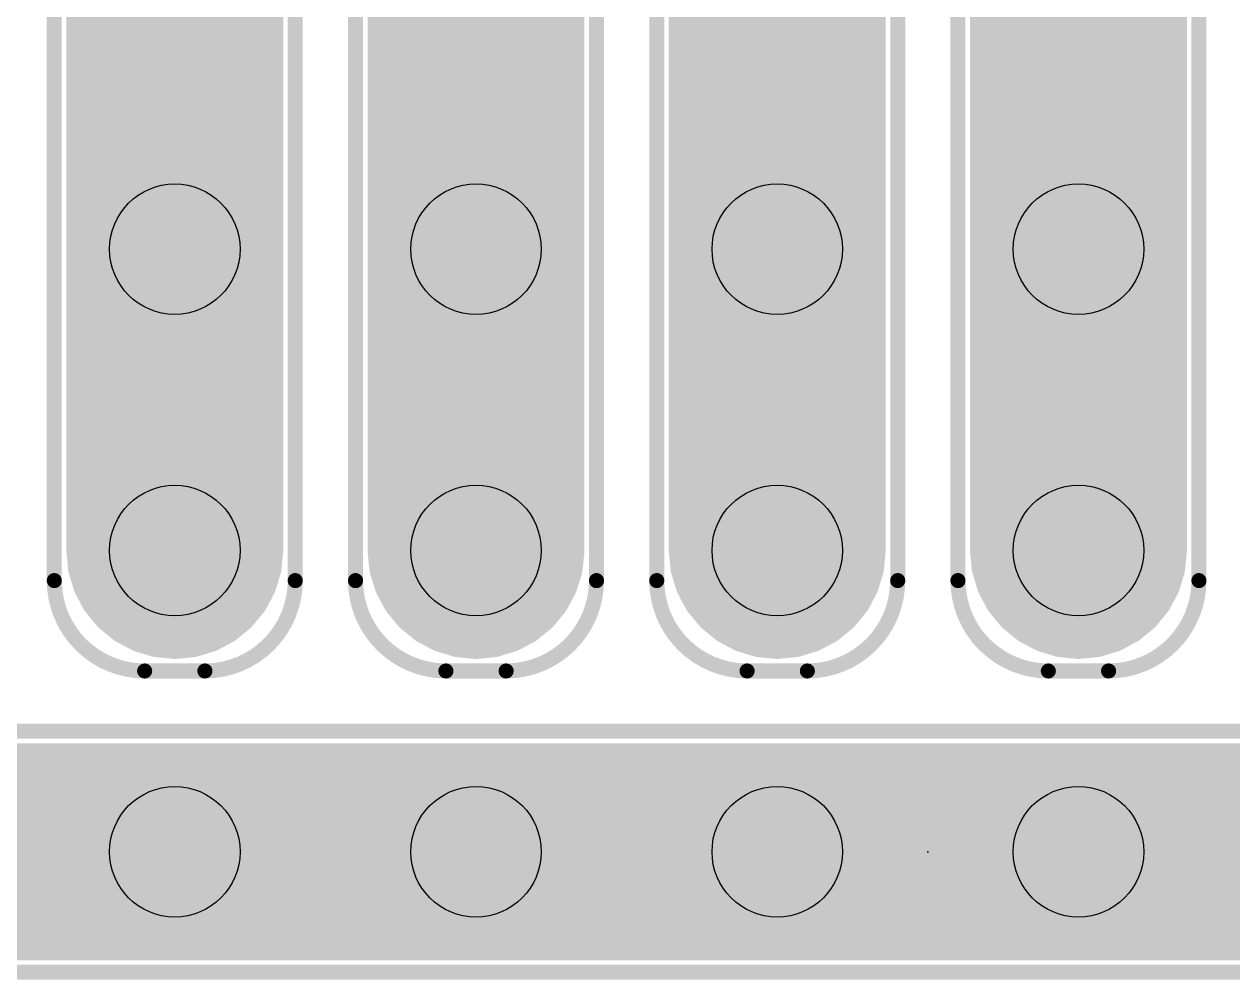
# Model space of a CAD drawing. Extents: x -0.4 to 91.5, y -0.3 to 57.4.
# Drawn here: x 44.2 to 54.39, y 28.77 to 36.82 of the extents above; entities that cross this region are included whole.
import ezdxf

# ---------------------------------------------------------------- set-up
doc = ezdxf.new("R2010")
doc.units = 0
for name, color, linetype in [('1', 12, 'CONTINUOUS'), ('16', 132, 'CONTINUOUS'), ('20', 53, 'CONTINUOUS'), ('21', 253, 'CONTINUOUS'), ('23', 53, 'CONTINUOUS')]:
    doc.layers.add(name, color=color, linetype=linetype)

msp = doc.modelspace()

# ---------------------------------------------------------------- linework, layer by layer
at = {"layer": '1', "const_width": 0.3048}
for points in [[(44.704, 32.385), (44.704, 42.545)], [(46.228, 42.545), (46.228, 32.385)], [(47.244, 32.385), (47.244, 42.545)], [(48.768, 42.545), (48.768, 32.385)], [(49.784, 32.385), (49.784, 42.545)], [(51.308, 42.545), (51.308, 32.385)], [(52.324, 32.385), (52.324, 42.545)], [(53.848, 42.545), (53.848, 32.385)], [(44.704, 36.8808), (46.228, 36.8808)], [(47.244, 36.8808), (48.768, 36.8808)], [(49.784, 36.8808), (51.308, 36.8808)], [(52.324, 36.8808), (53.848, 36.8808)], [(44.704, 36.576), (46.228, 36.576)], [(47.244, 36.576), (48.768, 36.576)], [(49.784, 36.576), (51.308, 36.576)], [(52.324, 36.576), (53.848, 36.576)], [(44.704, 36.2712), (46.228, 36.2712)], [(47.244, 36.2712), (48.768, 36.2712)], [(49.784, 36.2712), (51.308, 36.2712)], [(52.324, 36.2712), (53.848, 36.2712)], [(44.704, 35.9664), (46.228, 35.9664)], [(47.244, 35.9664), (48.768, 35.9664)], [(49.784, 35.9664), (51.308, 35.9664)], [(52.324, 35.9664), (53.848, 35.9664)], [(44.704, 35.6616), (46.228, 35.6616)], [(47.244, 35.6616), (48.768, 35.6616)], [(49.784, 35.6616), (51.308, 35.6616)], [(52.324, 35.6616), (53.848, 35.6616)], [(44.704, 35.3568), (46.228, 35.3568)], [(47.244, 35.3568), (48.768, 35.3568)], [(49.784, 35.3568), (51.308, 35.3568)], [(52.324, 35.3568), (53.848, 35.3568)], [(44.704, 35.052), (46.228, 35.052)], [(47.244, 35.052), (48.768, 35.052)], [(49.784, 35.052), (51.308, 35.052)], [(52.324, 35.052), (53.848, 35.052)], [(44.704, 34.7472), (46.228, 34.7472)], [(47.244, 34.7472), (48.768, 34.7472)], [(49.784, 34.7472), (51.308, 34.7472)], [(52.324, 34.7472), (53.848, 34.7472)], [(44.704, 34.4424), (46.228, 34.4424)], [(47.244, 34.4424), (48.768, 34.4424)], [(49.784, 34.4424), (51.308, 34.4424)], [(52.324, 34.4424), (53.848, 34.4424)], [(44.704, 34.1376), (46.228, 34.1376)], [(47.244, 34.1376), (48.768, 34.1376)], [(49.784, 34.1376), (51.308, 34.1376)], [(52.324, 34.1376), (53.848, 34.1376)], [(44.704, 33.8328), (46.228, 33.8328)], [(47.244, 33.8328), (48.768, 33.8328)], [(49.784, 33.8328), (51.308, 33.8328)], [(52.324, 33.8328), (53.848, 33.8328)], [(44.704, 33.528), (46.228, 33.528)], [(47.244, 33.528), (48.768, 33.528)], [(49.784, 33.528), (51.308, 33.528)], [(52.324, 33.528), (53.848, 33.528)], [(44.704, 33.2232), (46.228, 33.2232)], [(47.244, 33.2232), (48.768, 33.2232)], [(49.784, 33.2232), (51.308, 33.2232)], [(52.324, 33.2232), (53.848, 33.2232)], [(44.704, 32.9184), (46.228, 32.9184)], [(47.244, 32.9184), (48.768, 32.9184)], [(49.784, 32.9184), (51.308, 32.9184)], [(52.324, 32.9184), (53.848, 32.9184)], [(44.704, 32.6136), (46.228, 32.6136)], [(47.244, 32.6136), (48.768, 32.6136)], [(49.784, 32.6136), (51.308, 32.6136)], [(52.324, 32.6136), (53.848, 32.6136)], [(44.7186, 32.2363), (44.704, 32.385)], [(46.228, 32.385), (46.2134, 32.2363)], [(47.2586, 32.2363), (47.244, 32.385)], [(48.768, 32.385), (48.7534, 32.2363)], [(49.7986, 32.2363), (49.784, 32.385)], [(51.308, 32.385), (51.2934, 32.2363)], [(52.3386, 32.2363), (52.324, 32.385)], [(53.848, 32.385), (53.8334, 32.2363)], [(44.7115, 32.3088), (46.2205, 32.3088)], [(47.2515, 32.3088), (48.7605, 32.3088)], [(49.7915, 32.3088), (51.3005, 32.3088)], [(52.3315, 32.3088), (53.8405, 32.3088)], [(44.762, 32.0934), (44.7186, 32.2363)], [(46.2134, 32.2363), (46.17, 32.0934)], [(47.302, 32.0934), (47.2586, 32.2363)], [(48.7534, 32.2363), (48.71, 32.0934)], [(49.842, 32.0934), (49.7986, 32.2363)], [(51.2934, 32.2363), (51.25, 32.0934)], [(52.382, 32.0934), (52.3386, 32.2363)], [(53.8334, 32.2363), (53.79, 32.0934)], [(44.8324, 31.9617), (44.762, 32.0934)], [(46.17, 32.0934), (46.0996, 31.9617)], [(47.3724, 31.9617), (47.302, 32.0934)], [(48.71, 32.0934), (48.6396, 31.9617)], [(49.9124, 31.9617), (49.842, 32.0934)], [(51.25, 32.0934), (51.1796, 31.9617)], [(52.4524, 31.9617), (52.382, 32.0934)], [(53.79, 32.0934), (53.7196, 31.9617)], [(44.8098, 32.004), (46.1222, 32.004)], [(44.9272, 31.8462), (44.8324, 31.9617)], [(46.0996, 31.9617), (46.0048, 31.8462)], [(47.3498, 32.004), (48.6622, 32.004)], [(47.4672, 31.8462), (47.3724, 31.9617)], [(48.6396, 31.9617), (48.5448, 31.8462)], [(49.8898, 32.004), (51.2022, 32.004)], [(50.0072, 31.8462), (49.9124, 31.9617)], [(51.1796, 31.9617), (51.0848, 31.8462)], [(52.4298, 32.004), (53.7422, 32.004)], [(52.5472, 31.8462), (52.4524, 31.9617)], [(53.7196, 31.9617), (53.6248, 31.8462)], [(45.0427, 31.7514), (44.9272, 31.8462)], [(45.1744, 31.681), (45.0427, 31.7514)], [(45.8893, 31.7514), (45.7576, 31.681)], [(46.0048, 31.8462), (45.8893, 31.7514)], [(47.5827, 31.7514), (47.4672, 31.8462)], [(47.7144, 31.681), (47.5827, 31.7514)], [(48.4293, 31.7514), (48.2976, 31.681)], [(48.5448, 31.8462), (48.4293, 31.7514)], [(50.1227, 31.7514), (50.0072, 31.8462)], [(50.2544, 31.681), (50.1227, 31.7514)], [(50.9693, 31.7514), (50.8376, 31.681)], [(51.0848, 31.8462), (50.9693, 31.7514)], [(52.6627, 31.7514), (52.5472, 31.8462)], [(52.7944, 31.681), (52.6627, 31.7514)], [(53.5093, 31.7514), (53.3776, 31.681)], [(53.6248, 31.8462), (53.5093, 31.7514)], [(45.1404, 31.6992), (45.7917, 31.6992)], [(45.3173, 31.6376), (45.1744, 31.681)], [(45.7576, 31.681), (45.6147, 31.6376)], [(47.6804, 31.6992), (48.3317, 31.6992)], [(47.8573, 31.6376), (47.7144, 31.681)], [(48.2976, 31.681), (48.1547, 31.6376)], [(50.2204, 31.6992), (50.8717, 31.6992)], [(50.3973, 31.6376), (50.2544, 31.681)], [(50.8376, 31.681), (50.6947, 31.6376)], [(52.7604, 31.6992), (53.4117, 31.6992)], [(52.9373, 31.6376), (52.7944, 31.681)], [(53.3776, 31.681), (53.2347, 31.6376)], [(45.466, 31.623), (45.3173, 31.6376)], [(45.6147, 31.6376), (45.466, 31.623)], [(48.006, 31.623), (47.8573, 31.6376)], [(48.1547, 31.6376), (48.006, 31.623)], [(50.546, 31.623), (50.3973, 31.6376)], [(50.6947, 31.6376), (50.546, 31.623)], [(53.086, 31.623), (52.9373, 31.6376)], [(53.2347, 31.6376), (53.086, 31.623)], [(37.846, 30.607), (65.786, 30.607)], [(37.4253, 30.48), (66.2067, 30.48)], [(37.1626, 30.1752), (66.4694, 30.1752)], [(37.0865, 29.8704), (66.5455, 29.8704)], [(37.1383, 29.5656), (66.4937, 29.5656)], [(37.3625, 29.2608), (66.2695, 29.2608)], [(65.786, 29.083), (37.846, 29.083)]]:
    msp.add_lwpolyline(points, dxfattribs=at)
at = {"layer": '1', "const_width": 0.1524}
for points in [[(44.704, 36.957, 1), (44.704, 36.8046)], [(46.228, 36.8046, 1), (46.228, 36.957)], [(47.244, 36.957, 1), (47.244, 36.8046)], [(48.768, 36.8046, 1), (48.768, 36.957)], [(49.784, 36.957, 1), (49.784, 36.8046)], [(51.308, 36.8046, 1), (51.308, 36.957)], [(52.324, 36.957, 1), (52.324, 36.8046)], [(53.848, 36.8046, 1), (53.848, 36.957)], [(44.704, 36.6522, 1), (44.704, 36.4998)], [(46.228, 36.4998, 1), (46.228, 36.6522)], [(47.244, 36.6522, 1), (47.244, 36.4998)], [(48.768, 36.4998, 1), (48.768, 36.6522)], [(49.784, 36.6522, 1), (49.784, 36.4998)], [(51.308, 36.4998, 1), (51.308, 36.6522)], [(52.324, 36.6522, 1), (52.324, 36.4998)], [(53.848, 36.4998, 1), (53.848, 36.6522)], [(44.704, 36.3474, 1), (44.704, 36.195)], [(46.228, 36.195, 1), (46.228, 36.3474)], [(47.244, 36.3474, 1), (47.244, 36.195)], [(48.768, 36.195, 1), (48.768, 36.3474)], [(49.784, 36.3474, 1), (49.784, 36.195)], [(51.308, 36.195, 1), (51.308, 36.3474)], [(52.324, 36.3474, 1), (52.324, 36.195)], [(53.848, 36.195, 1), (53.848, 36.3474)], [(44.704, 36.0426, 1), (44.704, 35.8902)], [(46.228, 35.8902, 1), (46.228, 36.0426)], [(47.244, 36.0426, 1), (47.244, 35.8902)], [(48.768, 35.8902, 1), (48.768, 36.0426)], [(49.784, 36.0426, 1), (49.784, 35.8902)], [(51.308, 35.8902, 1), (51.308, 36.0426)], [(52.324, 36.0426, 1), (52.324, 35.8902)], [(53.848, 35.8902, 1), (53.848, 36.0426)], [(44.704, 35.7378, 1), (44.704, 35.5854)], [(46.228, 35.5854, 1), (46.228, 35.7378)], [(47.244, 35.7378, 1), (47.244, 35.5854)], [(48.768, 35.5854, 1), (48.768, 35.7378)], [(49.784, 35.7378, 1), (49.784, 35.5854)], [(51.308, 35.5854, 1), (51.308, 35.7378)], [(52.324, 35.7378, 1), (52.324, 35.5854)], [(53.848, 35.5854, 1), (53.848, 35.7378)], [(44.704, 35.433, 1), (44.704, 35.2806)], [(46.228, 35.2806, 1), (46.228, 35.433)], [(47.244, 35.433, 1), (47.244, 35.2806)], [(48.768, 35.2806, 1), (48.768, 35.433)], [(49.784, 35.433, 1), (49.784, 35.2806)], [(51.308, 35.2806, 1), (51.308, 35.433)], [(52.324, 35.433, 1), (52.324, 35.2806)], [(53.848, 35.2806, 1), (53.848, 35.433)], [(44.704, 35.1282, 1), (44.704, 34.9758)], [(46.228, 34.9758, 1), (46.228, 35.1282)], [(47.244, 35.1282, 1), (47.244, 34.9758)], [(48.768, 34.9758, 1), (48.768, 35.1282)], [(49.784, 35.1282, 1), (49.784, 34.9758)], [(51.308, 34.9758, 1), (51.308, 35.1282)], [(52.324, 35.1282, 1), (52.324, 34.9758)], [(53.848, 34.9758, 1), (53.848, 35.1282)], [(44.704, 34.8234, 1), (44.704, 34.671)], [(46.228, 34.671, 1), (46.228, 34.8234)], [(47.244, 34.8234, 1), (47.244, 34.671)], [(48.768, 34.671, 1), (48.768, 34.8234)], [(49.784, 34.8234, 1), (49.784, 34.671)], [(51.308, 34.671, 1), (51.308, 34.8234)], [(52.324, 34.8234, 1), (52.324, 34.671)], [(53.848, 34.671, 1), (53.848, 34.8234)], [(44.704, 34.5186, 1), (44.704, 34.3662)], [(46.228, 34.3662, 1), (46.228, 34.5186)], [(47.244, 34.5186, 1), (47.244, 34.3662)], [(48.768, 34.3662, 1), (48.768, 34.5186)], [(49.784, 34.5186, 1), (49.784, 34.3662)], [(51.308, 34.3662, 1), (51.308, 34.5186)], [(52.324, 34.5186, 1), (52.324, 34.3662)], [(53.848, 34.3662, 1), (53.848, 34.5186)], [(44.704, 34.2138, 1), (44.704, 34.0614)], [(46.228, 34.0614, 1), (46.228, 34.2138)], [(47.244, 34.2138, 1), (47.244, 34.0614)], [(48.768, 34.0614, 1), (48.768, 34.2138)], [(49.784, 34.2138, 1), (49.784, 34.0614)], [(51.308, 34.0614, 1), (51.308, 34.2138)], [(52.324, 34.2138, 1), (52.324, 34.0614)], [(53.848, 34.0614, 1), (53.848, 34.2138)], [(44.704, 33.909, 1), (44.704, 33.7566)], [(46.228, 33.7566, 1), (46.228, 33.909)], [(47.244, 33.909, 1), (47.244, 33.7566)], [(48.768, 33.7566, 1), (48.768, 33.909)], [(49.784, 33.909, 1), (49.784, 33.7566)], [(51.308, 33.7566, 1), (51.308, 33.909)], [(52.324, 33.909, 1), (52.324, 33.7566)], [(53.848, 33.7566, 1), (53.848, 33.909)], [(44.704, 33.6042, 1), (44.704, 33.4518)], [(46.228, 33.4518, 1), (46.228, 33.6042)], [(47.244, 33.6042, 1), (47.244, 33.4518)], [(48.768, 33.4518, 1), (48.768, 33.6042)], [(49.784, 33.6042, 1), (49.784, 33.4518)], [(51.308, 33.4518, 1), (51.308, 33.6042)], [(52.324, 33.6042, 1), (52.324, 33.4518)], [(53.848, 33.4518, 1), (53.848, 33.6042)], [(44.704, 33.2994, 1), (44.704, 33.147)], [(46.228, 33.147, 1), (46.228, 33.2994)], [(47.244, 33.2994, 1), (47.244, 33.147)], [(48.768, 33.147, 1), (48.768, 33.2994)], [(49.784, 33.2994, 1), (49.784, 33.147)], [(51.308, 33.147, 1), (51.308, 33.2994)], [(52.324, 33.2994, 1), (52.324, 33.147)], [(53.848, 33.147, 1), (53.848, 33.2994)], [(44.704, 32.9946, 1), (44.704, 32.8422)], [(46.228, 32.8422, 1), (46.228, 32.9946)], [(47.244, 32.9946, 1), (47.244, 32.8422)], [(48.768, 32.8422, 1), (48.768, 32.9946)], [(49.784, 32.9946, 1), (49.784, 32.8422)], [(51.308, 32.8422, 1), (51.308, 32.9946)], [(52.324, 32.9946, 1), (52.324, 32.8422)], [(53.848, 32.8422, 1), (53.848, 32.9946)], [(44.704, 32.6898, 1), (44.704, 32.5374)], [(46.228, 32.5374, 1), (46.228, 32.6898)], [(47.244, 32.6898, 1), (47.244, 32.5374)], [(48.768, 32.5374, 1), (48.768, 32.6898)], [(49.784, 32.6898, 1), (49.784, 32.5374)], [(51.308, 32.5374, 1), (51.308, 32.6898)], [(52.324, 32.6898, 1), (52.324, 32.5374)], [(53.848, 32.5374, 1), (53.848, 32.6898)], [(44.7798, 32.3925, 1), (44.6282, 32.3775)], [(46.3038, 32.3775, 1), (46.1522, 32.3925)], [(47.3198, 32.3925, 1), (47.1682, 32.3775)], [(48.8438, 32.3775, 1), (48.6922, 32.3925)], [(49.8598, 32.3925, 1), (49.7082, 32.3775)], [(51.3838, 32.3775, 1), (51.2322, 32.3925)], [(52.3998, 32.3925, 1), (52.2482, 32.3775)], [(53.9238, 32.3775, 1), (53.7722, 32.3925)], [(44.6278, 32.385, 1), (44.7802, 32.385)], [(44.7115, 32.385, 1), (44.7115, 32.2326)], [(46.1518, 32.385, 1), (46.3042, 32.385)], [(46.2205, 32.2326, 1), (46.2205, 32.385)], [(47.1678, 32.385, 1), (47.3202, 32.385)], [(47.2515, 32.385, 1), (47.2515, 32.2326)], [(48.6918, 32.385, 1), (48.8442, 32.385)], [(48.7605, 32.2326, 1), (48.7605, 32.385)], [(49.7078, 32.385, 1), (49.8602, 32.385)], [(49.7915, 32.385, 1), (49.7915, 32.2326)], [(51.2318, 32.385, 1), (51.3842, 32.385)], [(51.3005, 32.2326, 1), (51.3005, 32.385)], [(52.2478, 32.385, 1), (52.4002, 32.385)], [(52.3315, 32.385, 1), (52.3315, 32.2326)], [(53.7718, 32.385, 1), (53.9242, 32.385)], [(53.8405, 32.2326, 1), (53.8405, 32.385)], [(44.7916, 32.2585, 1), (44.6457, 32.2142)], [(44.6428, 32.2289, 1), (44.7945, 32.2438)], [(46.1375, 32.2438, 1), (46.2892, 32.2289)], [(46.2863, 32.2142, 1), (46.1404, 32.2585)], [(47.3316, 32.2585, 1), (47.1857, 32.2142)], [(47.1828, 32.2289, 1), (47.3345, 32.2438)], [(48.6775, 32.2438, 1), (48.8292, 32.2289)], [(48.8263, 32.2142, 1), (48.6804, 32.2585)], [(49.8716, 32.2585, 1), (49.7257, 32.2142)], [(49.7228, 32.2289, 1), (49.8745, 32.2438)], [(51.2175, 32.2438, 1), (51.3692, 32.2289)], [(51.3663, 32.2142, 1), (51.2204, 32.2585)], [(52.4116, 32.2585, 1), (52.2657, 32.2142)], [(52.2628, 32.2289, 1), (52.4145, 32.2438)], [(53.7575, 32.2438, 1), (53.9092, 32.2289)], [(53.9063, 32.2142, 1), (53.7604, 32.2585)], [(44.8292, 32.1293, 1), (44.6948, 32.0575)], [(46.2372, 32.0575, 1), (46.1028, 32.1293)], [(47.3692, 32.1293, 1), (47.2348, 32.0575)], [(48.7772, 32.0575, 1), (48.6428, 32.1293)], [(49.9092, 32.1293, 1), (49.7748, 32.0575)], [(51.3172, 32.0575, 1), (51.1828, 32.1293)], [(52.4492, 32.1293, 1), (52.3148, 32.0575)], [(53.8572, 32.0575, 1), (53.7228, 32.1293)], [(44.6891, 32.0713, 1), (44.8349, 32.1155)], [(44.8098, 32.0802, 1), (44.8098, 31.9278)], [(44.8913, 32.01, 1), (44.7735, 31.9133)], [(46.1585, 31.9133, 1), (46.0407, 32.01)], [(46.0971, 32.1155, 1), (46.2429, 32.0713)], [(46.1222, 31.9278, 1), (46.1222, 32.0802)], [(47.2291, 32.0713, 1), (47.3749, 32.1155)], [(47.3498, 32.0802, 1), (47.3498, 31.9278)], [(47.4313, 32.01, 1), (47.3135, 31.9133)], [(48.6985, 31.9133, 1), (48.5807, 32.01)], [(48.6371, 32.1155, 1), (48.7829, 32.0713)], [(48.6622, 31.9278, 1), (48.6622, 32.0802)], [(49.7691, 32.0713, 1), (49.9149, 32.1155)], [(49.8898, 32.0802, 1), (49.8898, 31.9278)], [(49.9713, 32.01, 1), (49.8535, 31.9133)], [(51.2385, 31.9133, 1), (51.1207, 32.01)], [(51.1771, 32.1155, 1), (51.3229, 32.0713)], [(51.2022, 31.9278, 1), (51.2022, 32.0802)], [(52.3091, 32.0713, 1), (52.4549, 32.1155)], [(52.4298, 32.0802, 1), (52.4298, 31.9278)], [(52.5113, 32.01, 1), (52.3935, 31.9133)], [(53.7785, 31.9133, 1), (53.6607, 32.01)], [(53.7171, 32.1155, 1), (53.8629, 32.0713)], [(53.7422, 31.9278, 1), (53.7422, 32.0802)], [(44.7652, 31.9257, 1), (44.8996, 31.9976)], [(46.0324, 31.9976, 1), (46.1668, 31.9257)], [(47.3052, 31.9257, 1), (47.4396, 31.9976)], [(48.5724, 31.9976, 1), (48.7068, 31.9257)], [(49.8452, 31.9257, 1), (49.9796, 31.9976)], [(51.1124, 31.9976, 1), (51.2468, 31.9257)], [(52.3852, 31.9257, 1), (52.5196, 31.9976)], [(53.6524, 31.9976, 1), (53.7868, 31.9257)], [(44.9755, 31.9051, 1), (44.8788, 31.7873)], [(44.8683, 31.7978, 1), (44.9861, 31.8945)], [(45.0786, 31.8186, 1), (45.0067, 31.6842)], [(45.9253, 31.6842, 1), (45.8534, 31.8186)], [(45.9459, 31.8945, 1), (46.0637, 31.7978)], [(46.0532, 31.7873, 1), (45.9565, 31.9051)], [(47.5155, 31.9051, 1), (47.4188, 31.7873)], [(47.4083, 31.7978, 1), (47.5261, 31.8945)], [(47.6186, 31.8186, 1), (47.5467, 31.6842)], [(48.4653, 31.6842, 1), (48.3934, 31.8186)], [(48.4859, 31.8945, 1), (48.6037, 31.7978)], [(48.5932, 31.7873, 1), (48.4965, 31.9051)], [(50.0555, 31.9051, 1), (49.9588, 31.7873)], [(49.9483, 31.7978, 1), (50.0661, 31.8945)], [(50.1586, 31.8186, 1), (50.0867, 31.6842)], [(51.0053, 31.6842, 1), (50.9334, 31.8186)], [(51.0259, 31.8945, 1), (51.1437, 31.7978)], [(51.1332, 31.7873, 1), (51.0365, 31.9051)], [(52.5955, 31.9051, 1), (52.4988, 31.7873)], [(52.4883, 31.7978, 1), (52.6061, 31.8945)], [(52.6986, 31.8186, 1), (52.6267, 31.6842)], [(53.5453, 31.6842, 1), (53.4734, 31.8186)], [(53.5659, 31.8945, 1), (53.6837, 31.7978)], [(53.6732, 31.7873, 1), (53.5765, 31.9051)], [(44.9943, 31.6925, 1), (45.091, 31.8103)], [(45.1404, 31.7754, 1), (45.1404, 31.623)], [(45.1965, 31.7539, 1), (45.1523, 31.6081)], [(45.1385, 31.6138, 1), (45.2103, 31.7482)], [(45.7217, 31.7482, 1), (45.7935, 31.6138)], [(45.7797, 31.6081, 1), (45.7355, 31.7539)], [(45.7917, 31.623, 1), (45.7917, 31.7754)], [(45.841, 31.8103, 1), (45.9377, 31.6925)], [(47.5343, 31.6925, 1), (47.631, 31.8103)], [(47.6804, 31.7754, 1), (47.6804, 31.623)], [(47.7365, 31.7539, 1), (47.6923, 31.6081)], [(47.6785, 31.6138, 1), (47.7503, 31.7482)], [(48.2617, 31.7482, 1), (48.3335, 31.6138)], [(48.3197, 31.6081, 1), (48.2755, 31.7539)], [(48.3317, 31.623, 1), (48.3317, 31.7754)], [(48.381, 31.8103, 1), (48.4777, 31.6925)], [(50.0743, 31.6925, 1), (50.171, 31.8103)], [(50.2204, 31.7754, 1), (50.2204, 31.623)], [(50.2765, 31.7539, 1), (50.2323, 31.6081)], [(50.2185, 31.6138, 1), (50.2903, 31.7482)], [(50.8017, 31.7482, 1), (50.8735, 31.6138)], [(50.8597, 31.6081, 1), (50.8155, 31.7539)], [(50.8717, 31.623, 1), (50.8717, 31.7754)], [(50.921, 31.8103, 1), (51.0177, 31.6925)], [(52.6143, 31.6925, 1), (52.711, 31.8103)], [(52.7604, 31.7754, 1), (52.7604, 31.623)], [(52.8165, 31.7539, 1), (52.7723, 31.6081)], [(52.7585, 31.6138, 1), (52.8303, 31.7482)], [(53.3417, 31.7482, 1), (53.4135, 31.6138)], [(53.3997, 31.6081, 1), (53.3555, 31.7539)], [(53.4117, 31.623, 1), (53.4117, 31.7754)], [(53.461, 31.8103, 1), (53.5577, 31.6925)], [(45.3248, 31.7135, 1), (45.3099, 31.5618)], [(45.2952, 31.5647, 1), (45.3395, 31.7106)], [(45.4585, 31.6988, 1), (45.4735, 31.5472)], [(45.4585, 31.5472, 1), (45.4735, 31.6988)], [(45.5925, 31.7106, 1), (45.6368, 31.5647)], [(45.6221, 31.5618, 1), (45.6072, 31.7135)], [(47.8648, 31.7135, 1), (47.8499, 31.5618)], [(47.8352, 31.5647, 1), (47.8795, 31.7106)], [(47.9985, 31.6988, 1), (48.0135, 31.5472)], [(47.9985, 31.5472, 1), (48.0135, 31.6988)], [(48.1325, 31.7106, 1), (48.1768, 31.5647)], [(48.1621, 31.5618, 1), (48.1472, 31.7135)], [(50.4048, 31.7135, 1), (50.3899, 31.5618)], [(50.3752, 31.5647, 1), (50.4195, 31.7106)], [(50.5385, 31.6988, 1), (50.5535, 31.5472)], [(50.5385, 31.5472, 1), (50.5535, 31.6988)], [(50.6725, 31.7106, 1), (50.7168, 31.5647)], [(50.7021, 31.5618, 1), (50.6872, 31.7135)], [(52.9448, 31.7135, 1), (52.9299, 31.5618)], [(52.9152, 31.5647, 1), (52.9595, 31.7106)], [(53.0785, 31.6988, 1), (53.0935, 31.5472)], [(53.0785, 31.5472, 1), (53.0935, 31.6988)], [(53.2125, 31.7106, 1), (53.2568, 31.5647)], [(53.2421, 31.5618, 1), (53.2272, 31.7135)]]:
    msp.add_lwpolyline(points, format="xyb", dxfattribs=at)
at = {"layer": '16', "const_width": 0.3048}
for points in [[(44.704, 42.545), (44.704, 32.385)], [(46.228, 32.385), (46.228, 42.545)], [(47.244, 42.545), (47.244, 32.385)], [(48.768, 32.385), (48.768, 42.545)], [(49.784, 42.545), (49.784, 32.385)], [(51.308, 32.385), (51.308, 42.545)], [(52.324, 42.545), (52.324, 32.385)], [(53.848, 32.385), (53.848, 42.545)], [(44.704, 36.8808), (46.228, 36.8808)], [(47.244, 36.8808), (48.768, 36.8808)], [(49.784, 36.8808), (51.308, 36.8808)], [(52.324, 36.8808), (53.848, 36.8808)], [(44.704, 36.576), (46.228, 36.576)], [(47.244, 36.576), (48.768, 36.576)], [(49.784, 36.576), (51.308, 36.576)], [(52.324, 36.576), (53.848, 36.576)], [(44.704, 36.2712), (46.228, 36.2712)], [(47.244, 36.2712), (48.768, 36.2712)], [(49.784, 36.2712), (51.308, 36.2712)], [(52.324, 36.2712), (53.848, 36.2712)], [(44.704, 35.9664), (46.228, 35.9664)], [(47.244, 35.9664), (48.768, 35.9664)], [(49.784, 35.9664), (51.308, 35.9664)], [(52.324, 35.9664), (53.848, 35.9664)], [(44.704, 35.6616), (46.228, 35.6616)], [(47.244, 35.6616), (48.768, 35.6616)], [(49.784, 35.6616), (51.308, 35.6616)], [(52.324, 35.6616), (53.848, 35.6616)], [(44.704, 35.3568), (46.228, 35.3568)], [(47.244, 35.3568), (48.768, 35.3568)], [(49.784, 35.3568), (51.308, 35.3568)], [(52.324, 35.3568), (53.848, 35.3568)], [(44.704, 35.052), (46.228, 35.052)], [(47.244, 35.052), (48.768, 35.052)], [(49.784, 35.052), (51.308, 35.052)], [(52.324, 35.052), (53.848, 35.052)], [(44.704, 34.7472), (46.228, 34.7472)], [(47.244, 34.7472), (48.768, 34.7472)], [(49.784, 34.7472), (51.308, 34.7472)], [(52.324, 34.7472), (53.848, 34.7472)], [(44.704, 34.4424), (46.228, 34.4424)], [(47.244, 34.4424), (48.768, 34.4424)], [(49.784, 34.4424), (51.308, 34.4424)], [(52.324, 34.4424), (53.848, 34.4424)], [(44.704, 34.1376), (46.228, 34.1376)], [(47.244, 34.1376), (48.768, 34.1376)], [(49.784, 34.1376), (51.308, 34.1376)], [(52.324, 34.1376), (53.848, 34.1376)], [(44.704, 33.8328), (46.228, 33.8328)], [(47.244, 33.8328), (48.768, 33.8328)], [(49.784, 33.8328), (51.308, 33.8328)], [(52.324, 33.8328), (53.848, 33.8328)], [(44.704, 33.528), (46.228, 33.528)], [(47.244, 33.528), (48.768, 33.528)], [(49.784, 33.528), (51.308, 33.528)], [(52.324, 33.528), (53.848, 33.528)], [(44.704, 33.2232), (46.228, 33.2232)], [(47.244, 33.2232), (48.768, 33.2232)], [(49.784, 33.2232), (51.308, 33.2232)], [(52.324, 33.2232), (53.848, 33.2232)], [(44.704, 32.9184), (46.228, 32.9184)], [(47.244, 32.9184), (48.768, 32.9184)], [(49.784, 32.9184), (51.308, 32.9184)], [(52.324, 32.9184), (53.848, 32.9184)], [(44.704, 32.6136), (46.228, 32.6136)], [(47.244, 32.6136), (48.768, 32.6136)], [(49.784, 32.6136), (51.308, 32.6136)], [(52.324, 32.6136), (53.848, 32.6136)], [(44.704, 32.385), (44.7186, 32.2363)], [(46.2134, 32.2363), (46.228, 32.385)], [(47.244, 32.385), (47.2586, 32.2363)], [(48.7534, 32.2363), (48.768, 32.385)], [(49.784, 32.385), (49.7986, 32.2363)], [(51.2934, 32.2363), (51.308, 32.385)], [(52.324, 32.385), (52.3386, 32.2363)], [(53.8334, 32.2363), (53.848, 32.385)], [(44.7115, 32.3088), (46.2205, 32.3088)], [(47.2515, 32.3088), (48.7605, 32.3088)], [(49.7915, 32.3088), (51.3005, 32.3088)], [(52.3315, 32.3088), (53.8405, 32.3088)], [(44.7186, 32.2363), (44.762, 32.0934)], [(46.17, 32.0934), (46.2134, 32.2363)], [(47.2586, 32.2363), (47.302, 32.0934)], [(48.71, 32.0934), (48.7534, 32.2363)], [(49.7986, 32.2363), (49.842, 32.0934)], [(51.25, 32.0934), (51.2934, 32.2363)], [(52.3386, 32.2363), (52.382, 32.0934)], [(53.79, 32.0934), (53.8334, 32.2363)], [(44.762, 32.0934), (44.8324, 31.9617)], [(46.0996, 31.9617), (46.17, 32.0934)], [(47.302, 32.0934), (47.3724, 31.9617)], [(48.6396, 31.9617), (48.71, 32.0934)], [(49.842, 32.0934), (49.9124, 31.9617)], [(51.1796, 31.9617), (51.25, 32.0934)], [(52.382, 32.0934), (52.4524, 31.9617)], [(53.7196, 31.9617), (53.79, 32.0934)], [(44.8098, 32.004), (46.1222, 32.004)], [(44.8324, 31.9617), (44.9272, 31.8462)], [(46.0048, 31.8462), (46.0996, 31.9617)], [(47.3498, 32.004), (48.6622, 32.004)], [(47.3724, 31.9617), (47.4672, 31.8462)], [(48.5448, 31.8462), (48.6396, 31.9617)], [(49.8898, 32.004), (51.2022, 32.004)], [(49.9124, 31.9617), (50.0072, 31.8462)], [(51.0848, 31.8462), (51.1796, 31.9617)], [(52.4298, 32.004), (53.7422, 32.004)], [(52.4524, 31.9617), (52.5472, 31.8462)], [(53.6248, 31.8462), (53.7196, 31.9617)], [(44.9272, 31.8462), (45.0427, 31.7514)], [(45.0427, 31.7514), (45.1744, 31.681)], [(45.7576, 31.681), (45.8893, 31.7514)], [(45.8893, 31.7514), (46.0048, 31.8462)], [(47.4672, 31.8462), (47.5827, 31.7514)], [(47.5827, 31.7514), (47.7144, 31.681)], [(48.2976, 31.681), (48.4293, 31.7514)], [(48.4293, 31.7514), (48.5448, 31.8462)], [(50.0072, 31.8462), (50.1227, 31.7514)], [(50.1227, 31.7514), (50.2544, 31.681)], [(50.8376, 31.681), (50.9693, 31.7514)], [(50.9693, 31.7514), (51.0848, 31.8462)], [(52.5472, 31.8462), (52.6627, 31.7514)], [(52.6627, 31.7514), (52.7944, 31.681)], [(53.3776, 31.681), (53.5093, 31.7514)], [(53.5093, 31.7514), (53.6248, 31.8462)], [(45.1404, 31.6992), (45.7916, 31.6992)], [(45.1744, 31.681), (45.3173, 31.6376)], [(45.6147, 31.6376), (45.7576, 31.681)], [(47.6804, 31.6992), (48.3316, 31.6992)], [(47.7144, 31.681), (47.8573, 31.6376)], [(48.1547, 31.6376), (48.2976, 31.681)], [(50.2204, 31.6992), (50.8716, 31.6992)], [(50.2544, 31.681), (50.3973, 31.6376)], [(50.6947, 31.6376), (50.8376, 31.681)], [(52.7604, 31.6992), (53.4116, 31.6992)], [(52.7944, 31.681), (52.9373, 31.6376)], [(53.2347, 31.6376), (53.3776, 31.681)], [(45.3173, 31.6376), (45.466, 31.623)], [(45.466, 31.623), (45.6147, 31.6376)], [(47.8573, 31.6376), (48.006, 31.623)], [(48.006, 31.623), (48.1547, 31.6376)], [(50.3973, 31.6376), (50.546, 31.623)], [(50.546, 31.623), (50.6947, 31.6376)], [(52.9373, 31.6376), (53.086, 31.623)], [(53.086, 31.623), (53.2347, 31.6376)], [(65.786, 30.607), (37.846, 30.607)], [(37.4253, 30.48), (66.2067, 30.48)], [(37.1626, 30.1752), (66.4694, 30.1752)], [(37.0865, 29.8704), (66.5455, 29.8704)], [(37.1383, 29.5656), (66.4937, 29.5656)], [(37.3625, 29.2608), (66.2695, 29.2608)], [(37.846, 29.083), (65.786, 29.083)]]:
    msp.add_lwpolyline(points, dxfattribs=at)
at = {"layer": '16', "const_width": 0.1524}
for points in [[(44.704, 36.957, 1), (44.704, 36.8046)], [(46.228, 36.8046, 1), (46.228, 36.957)], [(47.244, 36.957, 1), (47.244, 36.8046)], [(48.768, 36.8046, 1), (48.768, 36.957)], [(49.784, 36.957, 1), (49.784, 36.8046)], [(51.308, 36.8046, 1), (51.308, 36.957)], [(52.324, 36.957, 1), (52.324, 36.8046)], [(53.848, 36.8046, 1), (53.848, 36.957)], [(44.704, 36.6522, 1), (44.704, 36.4998)], [(46.228, 36.4998, 1), (46.228, 36.6522)], [(47.244, 36.6522, 1), (47.244, 36.4998)], [(48.768, 36.4998, 1), (48.768, 36.6522)], [(49.784, 36.6522, 1), (49.784, 36.4998)], [(51.308, 36.4998, 1), (51.308, 36.6522)], [(52.324, 36.6522, 1), (52.324, 36.4998)], [(53.848, 36.4998, 1), (53.848, 36.6522)], [(44.704, 36.3474, 1), (44.704, 36.195)], [(46.228, 36.195, 1), (46.228, 36.3474)], [(47.244, 36.3474, 1), (47.244, 36.195)], [(48.768, 36.195, 1), (48.768, 36.3474)], [(49.784, 36.3474, 1), (49.784, 36.195)], [(51.308, 36.195, 1), (51.308, 36.3474)], [(52.324, 36.3474, 1), (52.324, 36.195)], [(53.848, 36.195, 1), (53.848, 36.3474)], [(44.704, 36.0426, 1), (44.704, 35.8902)], [(46.228, 35.8902, 1), (46.228, 36.0426)], [(47.244, 36.0426, 1), (47.244, 35.8902)], [(48.768, 35.8902, 1), (48.768, 36.0426)], [(49.784, 36.0426, 1), (49.784, 35.8902)], [(51.308, 35.8902, 1), (51.308, 36.0426)], [(52.324, 36.0426, 1), (52.324, 35.8902)], [(53.848, 35.8902, 1), (53.848, 36.0426)], [(44.704, 35.7378, 1), (44.704, 35.5854)], [(46.228, 35.5854, 1), (46.228, 35.7378)], [(47.244, 35.7378, 1), (47.244, 35.5854)], [(48.768, 35.5854, 1), (48.768, 35.7378)], [(49.784, 35.7378, 1), (49.784, 35.5854)], [(51.308, 35.5854, 1), (51.308, 35.7378)], [(52.324, 35.7378, 1), (52.324, 35.5854)], [(53.848, 35.5854, 1), (53.848, 35.7378)], [(44.704, 35.433, 1), (44.704, 35.2806)], [(46.228, 35.2806, 1), (46.228, 35.433)], [(47.244, 35.433, 1), (47.244, 35.2806)], [(48.768, 35.2806, 1), (48.768, 35.433)], [(49.784, 35.433, 1), (49.784, 35.2806)], [(51.308, 35.2806, 1), (51.308, 35.433)], [(52.324, 35.433, 1), (52.324, 35.2806)], [(53.848, 35.2806, 1), (53.848, 35.433)], [(44.704, 35.1282, 1), (44.704, 34.9758)], [(46.228, 34.9758, 1), (46.228, 35.1282)], [(47.244, 35.1282, 1), (47.244, 34.9758)], [(48.768, 34.9758, 1), (48.768, 35.1282)], [(49.784, 35.1282, 1), (49.784, 34.9758)], [(51.308, 34.9758, 1), (51.308, 35.1282)], [(52.324, 35.1282, 1), (52.324, 34.9758)], [(53.848, 34.9758, 1), (53.848, 35.1282)], [(44.704, 34.8234, 1), (44.704, 34.671)], [(46.228, 34.671, 1), (46.228, 34.8234)], [(47.244, 34.8234, 1), (47.244, 34.671)], [(48.768, 34.671, 1), (48.768, 34.8234)], [(49.784, 34.8234, 1), (49.784, 34.671)], [(51.308, 34.671, 1), (51.308, 34.8234)], [(52.324, 34.8234, 1), (52.324, 34.671)], [(53.848, 34.671, 1), (53.848, 34.8234)], [(44.704, 34.5186, 1), (44.704, 34.3662)], [(46.228, 34.3662, 1), (46.228, 34.5186)], [(47.244, 34.5186, 1), (47.244, 34.3662)], [(48.768, 34.3662, 1), (48.768, 34.5186)], [(49.784, 34.5186, 1), (49.784, 34.3662)], [(51.308, 34.3662, 1), (51.308, 34.5186)], [(52.324, 34.5186, 1), (52.324, 34.3662)], [(53.848, 34.3662, 1), (53.848, 34.5186)], [(44.704, 34.2138, 1), (44.704, 34.0614)], [(46.228, 34.0614, 1), (46.228, 34.2138)], [(47.244, 34.2138, 1), (47.244, 34.0614)], [(48.768, 34.0614, 1), (48.768, 34.2138)], [(49.784, 34.2138, 1), (49.784, 34.0614)], [(51.308, 34.0614, 1), (51.308, 34.2138)], [(52.324, 34.2138, 1), (52.324, 34.0614)], [(53.848, 34.0614, 1), (53.848, 34.2138)], [(44.704, 33.909, 1), (44.704, 33.7566)], [(46.228, 33.7566, 1), (46.228, 33.909)], [(47.244, 33.909, 1), (47.244, 33.7566)], [(48.768, 33.7566, 1), (48.768, 33.909)], [(49.784, 33.909, 1), (49.784, 33.7566)], [(51.308, 33.7566, 1), (51.308, 33.909)], [(52.324, 33.909, 1), (52.324, 33.7566)], [(53.848, 33.7566, 1), (53.848, 33.909)], [(44.704, 33.6042, 1), (44.704, 33.4518)], [(46.228, 33.4518, 1), (46.228, 33.6042)], [(47.244, 33.6042, 1), (47.244, 33.4518)], [(48.768, 33.4518, 1), (48.768, 33.6042)], [(49.784, 33.6042, 1), (49.784, 33.4518)], [(51.308, 33.4518, 1), (51.308, 33.6042)], [(52.324, 33.6042, 1), (52.324, 33.4518)], [(53.848, 33.4518, 1), (53.848, 33.6042)], [(44.704, 33.2994, 1), (44.704, 33.147)], [(46.228, 33.147, 1), (46.228, 33.2994)], [(47.244, 33.2994, 1), (47.244, 33.147)], [(48.768, 33.147, 1), (48.768, 33.2994)], [(49.784, 33.2994, 1), (49.784, 33.147)], [(51.308, 33.147, 1), (51.308, 33.2994)], [(52.324, 33.2994, 1), (52.324, 33.147)], [(53.848, 33.147, 1), (53.848, 33.2994)], [(44.704, 32.9946, 1), (44.704, 32.8422)], [(46.228, 32.8422, 1), (46.228, 32.9946)], [(47.244, 32.9946, 1), (47.244, 32.8422)], [(48.768, 32.8422, 1), (48.768, 32.9946)], [(49.784, 32.9946, 1), (49.784, 32.8422)], [(51.308, 32.8422, 1), (51.308, 32.9946)], [(52.324, 32.9946, 1), (52.324, 32.8422)], [(53.848, 32.8422, 1), (53.848, 32.9946)], [(44.704, 32.6898, 1), (44.704, 32.5374)], [(46.228, 32.5374, 1), (46.228, 32.6898)], [(47.244, 32.6898, 1), (47.244, 32.5374)], [(48.768, 32.5374, 1), (48.768, 32.6898)], [(49.784, 32.6898, 1), (49.784, 32.5374)], [(51.308, 32.5374, 1), (51.308, 32.6898)], [(52.324, 32.6898, 1), (52.324, 32.5374)], [(53.848, 32.5374, 1), (53.848, 32.6898)], [(44.7798, 32.3925, 1), (44.6282, 32.3775)], [(46.3038, 32.3775, 1), (46.1522, 32.3925)], [(47.3198, 32.3925, 1), (47.1682, 32.3775)], [(48.8438, 32.3775, 1), (48.6922, 32.3925)], [(49.8598, 32.3925, 1), (49.7082, 32.3775)], [(51.3838, 32.3775, 1), (51.2322, 32.3925)], [(52.3998, 32.3925, 1), (52.2482, 32.3775)], [(53.9238, 32.3775, 1), (53.7722, 32.3925)], [(44.6278, 32.385, 1), (44.7802, 32.385)], [(44.7115, 32.385, 1), (44.7115, 32.2326)], [(46.1518, 32.385, 1), (46.3042, 32.385)], [(46.2205, 32.2326, 1), (46.2205, 32.385)], [(47.1678, 32.385, 1), (47.3202, 32.385)], [(47.2515, 32.385, 1), (47.2515, 32.2326)], [(48.6918, 32.385, 1), (48.8442, 32.385)], [(48.7605, 32.2326, 1), (48.7605, 32.385)], [(49.7078, 32.385, 1), (49.8602, 32.385)], [(49.7915, 32.385, 1), (49.7915, 32.2326)], [(51.2318, 32.385, 1), (51.3842, 32.385)], [(51.3005, 32.2326, 1), (51.3005, 32.385)], [(52.2478, 32.385, 1), (52.4002, 32.385)], [(52.3315, 32.385, 1), (52.3315, 32.2326)], [(53.7718, 32.385, 1), (53.9242, 32.385)], [(53.8405, 32.2326, 1), (53.8405, 32.385)], [(44.7916, 32.2585, 1), (44.6457, 32.2142)], [(44.6428, 32.2289, 1), (44.7945, 32.2438)], [(46.1375, 32.2438, 1), (46.2892, 32.2289)], [(46.2863, 32.2142, 1), (46.1404, 32.2585)], [(47.3316, 32.2585, 1), (47.1857, 32.2142)], [(47.1828, 32.2289, 1), (47.3345, 32.2438)], [(48.6775, 32.2438, 1), (48.8292, 32.2289)], [(48.8263, 32.2142, 1), (48.6804, 32.2585)], [(49.8716, 32.2585, 1), (49.7257, 32.2142)], [(49.7228, 32.2289, 1), (49.8745, 32.2438)], [(51.2175, 32.2438, 1), (51.3692, 32.2289)], [(51.3663, 32.2142, 1), (51.2204, 32.2585)], [(52.4116, 32.2585, 1), (52.2657, 32.2142)], [(52.2628, 32.2289, 1), (52.4145, 32.2438)], [(53.7575, 32.2438, 1), (53.9092, 32.2289)], [(53.9063, 32.2142, 1), (53.7604, 32.2585)], [(44.8292, 32.1293, 1), (44.6948, 32.0575)], [(46.2372, 32.0575, 1), (46.1028, 32.1293)], [(47.3692, 32.1293, 1), (47.2348, 32.0575)], [(48.7772, 32.0575, 1), (48.6428, 32.1293)], [(49.9092, 32.1293, 1), (49.7748, 32.0575)], [(51.3172, 32.0575, 1), (51.1828, 32.1293)], [(52.4492, 32.1293, 1), (52.3148, 32.0575)], [(53.8572, 32.0575, 1), (53.7228, 32.1293)], [(44.6891, 32.0713, 1), (44.8349, 32.1155)], [(44.8098, 32.0802, 1), (44.8098, 31.9278)], [(44.8913, 32.01, 1), (44.7735, 31.9133)], [(46.1585, 31.9133, 1), (46.0407, 32.01)], [(46.0971, 32.1155, 1), (46.2429, 32.0713)], [(46.1222, 31.9278, 1), (46.1222, 32.0802)], [(47.2291, 32.0713, 1), (47.3749, 32.1155)], [(47.3498, 32.0802, 1), (47.3498, 31.9278)], [(47.4313, 32.01, 1), (47.3135, 31.9133)], [(48.6985, 31.9133, 1), (48.5807, 32.01)], [(48.6371, 32.1155, 1), (48.7829, 32.0713)], [(48.6622, 31.9278, 1), (48.6622, 32.0802)], [(49.7691, 32.0713, 1), (49.9149, 32.1155)], [(49.8898, 32.0802, 1), (49.8898, 31.9278)], [(49.9713, 32.01, 1), (49.8535, 31.9133)], [(51.2385, 31.9133, 1), (51.1207, 32.01)], [(51.1771, 32.1155, 1), (51.3229, 32.0713)], [(51.2022, 31.9278, 1), (51.2022, 32.0802)], [(52.3091, 32.0713, 1), (52.4549, 32.1155)], [(52.4298, 32.0802, 1), (52.4298, 31.9278)], [(52.5113, 32.01, 1), (52.3935, 31.9133)], [(53.7785, 31.9133, 1), (53.6607, 32.01)], [(53.7171, 32.1155, 1), (53.8629, 32.0713)], [(53.7422, 31.9278, 1), (53.7422, 32.0802)], [(44.7652, 31.9257, 1), (44.8996, 31.9976)], [(46.0324, 31.9976, 1), (46.1668, 31.9257)], [(47.3052, 31.9257, 1), (47.4396, 31.9976)], [(48.5724, 31.9976, 1), (48.7068, 31.9257)], [(49.8452, 31.9257, 1), (49.9796, 31.9976)], [(51.1124, 31.9976, 1), (51.2468, 31.9257)], [(52.3852, 31.9257, 1), (52.5196, 31.9976)], [(53.6524, 31.9976, 1), (53.7868, 31.9257)], [(44.9755, 31.9051, 1), (44.8788, 31.7873)], [(44.8683, 31.7978, 1), (44.9861, 31.8945)], [(45.0786, 31.8186, 1), (45.0067, 31.6842)], [(45.9253, 31.6842, 1), (45.8534, 31.8186)], [(45.9459, 31.8945, 1), (46.0637, 31.7978)], [(46.0532, 31.7873, 1), (45.9565, 31.9051)], [(47.5155, 31.9051, 1), (47.4188, 31.7873)], [(47.4083, 31.7978, 1), (47.5261, 31.8945)], [(47.6186, 31.8186, 1), (47.5467, 31.6842)], [(48.4653, 31.6842, 1), (48.3934, 31.8186)], [(48.4859, 31.8945, 1), (48.6037, 31.7978)], [(48.5932, 31.7873, 1), (48.4965, 31.9051)], [(50.0555, 31.9051, 1), (49.9588, 31.7873)], [(49.9483, 31.7978, 1), (50.0661, 31.8945)], [(50.1586, 31.8186, 1), (50.0867, 31.6842)], [(51.0053, 31.6842, 1), (50.9334, 31.8186)], [(51.0259, 31.8945, 1), (51.1437, 31.7978)], [(51.1332, 31.7873, 1), (51.0365, 31.9051)], [(52.5955, 31.9051, 1), (52.4988, 31.7873)], [(52.4883, 31.7978, 1), (52.6061, 31.8945)], [(52.6986, 31.8186, 1), (52.6267, 31.6842)], [(53.5453, 31.6842, 1), (53.4734, 31.8186)], [(53.5659, 31.8945, 1), (53.6837, 31.7978)], [(53.6732, 31.7873, 1), (53.5765, 31.9051)], [(44.9943, 31.6925, 1), (45.091, 31.8103)], [(45.1404, 31.7754, 1), (45.1404, 31.623)], [(45.1965, 31.7539, 1), (45.1523, 31.6081)], [(45.1385, 31.6138, 1), (45.2103, 31.7482)], [(45.7217, 31.7482, 1), (45.7935, 31.6138)], [(45.7797, 31.6081, 1), (45.7355, 31.7539)], [(45.7916, 31.623, 1), (45.7916, 31.7754)], [(45.841, 31.8103, 1), (45.9377, 31.6925)], [(47.5343, 31.6925, 1), (47.631, 31.8103)], [(47.6804, 31.7754, 1), (47.6804, 31.623)], [(47.7365, 31.7539, 1), (47.6923, 31.6081)], [(47.6785, 31.6138, 1), (47.7503, 31.7482)], [(48.2617, 31.7482, 1), (48.3335, 31.6138)], [(48.3197, 31.6081, 1), (48.2755, 31.7539)], [(48.3316, 31.623, 1), (48.3316, 31.7754)], [(48.381, 31.8103, 1), (48.4777, 31.6925)], [(50.0743, 31.6925, 1), (50.171, 31.8103)], [(50.2204, 31.7754, 1), (50.2204, 31.623)], [(50.2765, 31.7539, 1), (50.2323, 31.6081)], [(50.2185, 31.6138, 1), (50.2903, 31.7482)], [(50.8017, 31.7482, 1), (50.8735, 31.6138)], [(50.8597, 31.6081, 1), (50.8155, 31.7539)], [(50.8716, 31.623, 1), (50.8716, 31.7754)], [(50.921, 31.8103, 1), (51.0177, 31.6925)], [(52.6143, 31.6925, 1), (52.711, 31.8103)], [(52.7604, 31.7754, 1), (52.7604, 31.623)], [(52.8165, 31.7539, 1), (52.7723, 31.6081)], [(52.7585, 31.6138, 1), (52.8303, 31.7482)], [(53.3417, 31.7482, 1), (53.4135, 31.6138)], [(53.3997, 31.6081, 1), (53.3555, 31.7539)], [(53.4116, 31.623, 1), (53.4116, 31.7754)], [(53.461, 31.8103, 1), (53.5577, 31.6925)], [(45.3248, 31.7135, 1), (45.3099, 31.5618)], [(45.2952, 31.5647, 1), (45.3395, 31.7106)], [(45.4585, 31.6988, 1), (45.4735, 31.5472)], [(45.4585, 31.5472, 1), (45.4735, 31.6988)], [(45.5925, 31.7106, 1), (45.6368, 31.5647)], [(45.6221, 31.5618, 1), (45.6072, 31.7135)], [(47.8648, 31.7135, 1), (47.8499, 31.5618)], [(47.8352, 31.5647, 1), (47.8795, 31.7106)], [(47.9985, 31.6988, 1), (48.0135, 31.5472)], [(47.9985, 31.5472, 1), (48.0135, 31.6988)], [(48.1325, 31.7106, 1), (48.1768, 31.5647)], [(48.1621, 31.5618, 1), (48.1472, 31.7135)], [(50.4048, 31.7135, 1), (50.3899, 31.5618)], [(50.3752, 31.5647, 1), (50.4195, 31.7106)], [(50.5385, 31.6988, 1), (50.5535, 31.5472)], [(50.5385, 31.5472, 1), (50.5535, 31.6988)], [(50.6725, 31.7106, 1), (50.7168, 31.5647)], [(50.7021, 31.5618, 1), (50.6872, 31.7135)], [(52.9448, 31.7135, 1), (52.9299, 31.5618)], [(52.9152, 31.5647, 1), (52.9595, 31.7106)], [(53.0785, 31.6988, 1), (53.0935, 31.5472)], [(53.0785, 31.5472, 1), (53.0935, 31.6988)], [(53.2125, 31.7106, 1), (53.2568, 31.5647)], [(53.2421, 31.5618, 1), (53.2272, 31.7135)]]:
    msp.add_lwpolyline(points, format="xyb", dxfattribs=at)
at = {"layer": '20'}
for centre in [(45.466, 34.925), (48.006, 34.925), (50.546, 34.925), (53.086, 34.925), (45.466, 32.385), (48.006, 32.385), (50.546, 32.385), (53.086, 32.385), (45.466, 29.845), (48.006, 29.845), (50.546, 29.845), (53.086, 29.845)]:
    msp.add_circle(centre, 0.55, dxfattribs=at)
at = {"layer": '21', "const_width": 0.127}
for points in [[(44.45, 32.131), (44.45, 42.799)], [(46.482, 42.799), (46.482, 32.131)], [(46.99, 32.131), (46.99, 42.799)], [(49.022, 42.799), (49.022, 32.131)], [(49.53, 32.131), (49.53, 42.799)], [(51.562, 42.799), (51.562, 32.131)], [(52.07, 32.131), (52.07, 42.799)], [(54.102, 42.799), (54.102, 32.131)], [(45.72, 31.369), (45.212, 31.369)], [(48.26, 31.369), (47.752, 31.369)], [(50.8, 31.369), (50.292, 31.369)], [(53.34, 31.369), (52.832, 31.369)], [(37.592, 30.861), (66.04, 30.861)], [(66.04, 28.829), (37.592, 28.829)]]:
    msp.add_lwpolyline(points, dxfattribs=at)
at = {"layer": '21'}
for points, const_width in [([(44.45, 32.131, 0.4142), (45.212, 31.369)], 0.127), ([(44.4818, 32.131, 1), (44.4183, 32.131)], 0.0635), ([(44.4183, 32.131, 1), (44.4818, 32.131)], 0.0635), ([(45.72, 31.369, 0.4142), (46.482, 32.131)], 0.127), ([(46.5138, 32.131, 1), (46.4502, 32.131)], 0.0635), ([(46.4502, 32.131, 1), (46.5138, 32.131)], 0.0635), ([(47.0218, 32.131, 1), (46.9582, 32.131)], 0.0635), ([(46.9582, 32.131, 1), (47.0218, 32.131)], 0.0635), ([(46.99, 32.131, 0.4142), (47.752, 31.369)], 0.127), ([(48.26, 31.369, 0.4142), (49.022, 32.131)], 0.127), ([(49.0538, 32.131, 1), (48.9903, 32.131)], 0.0635), ([(48.9903, 32.131, 1), (49.0538, 32.131)], 0.0635), ([(49.5618, 32.131, 1), (49.4982, 32.131)], 0.0635), ([(49.4982, 32.131, 1), (49.5618, 32.131)], 0.0635), ([(49.53, 32.131, 0.4142), (50.292, 31.369)], 0.127), ([(50.8, 31.369, 0.4142), (51.562, 32.131)], 0.127), ([(51.5938, 32.131, 1), (51.5303, 32.131)], 0.0635), ([(51.5303, 32.131, 1), (51.5938, 32.131)], 0.0635), ([(52.07, 32.131, 0.4142), (52.832, 31.369)], 0.127), ([(52.1018, 32.131, 1), (52.0382, 32.131)], 0.0635), ([(52.0382, 32.131, 1), (52.1018, 32.131)], 0.0635), ([(53.34, 31.369, 0.4142), (54.102, 32.131)], 0.127), ([(54.1338, 32.131, 1), (54.0703, 32.131)], 0.0635), ([(54.0703, 32.131, 1), (54.1338, 32.131)], 0.0635), ([(45.212, 31.4007, 1), (45.212, 31.3373)], 0.0635), ([(45.212, 31.3373, 1), (45.212, 31.4007)], 0.0635), ([(45.72, 31.4007, 1), (45.72, 31.3373)], 0.0635), ([(45.72, 31.3373, 1), (45.72, 31.4007)], 0.0635), ([(47.752, 31.4007, 1), (47.752, 31.3373)], 0.0635), ([(47.752, 31.3373, 1), (47.752, 31.4007)], 0.0635), ([(48.26, 31.4007, 1), (48.26, 31.3373)], 0.0635), ([(48.26, 31.3373, 1), (48.26, 31.4007)], 0.0635), ([(50.292, 31.4007, 1), (50.292, 31.3373)], 0.0635), ([(50.292, 31.3373, 1), (50.292, 31.4007)], 0.0635), ([(50.8, 31.4007, 1), (50.8, 31.3373)], 0.0635), ([(50.8, 31.3373, 1), (50.8, 31.4007)], 0.0635), ([(52.832, 31.4007, 1), (52.832, 31.3373)], 0.0635), ([(52.832, 31.3373, 1), (52.832, 31.4007)], 0.0635), ([(53.34, 31.4007, 1), (53.34, 31.3373)], 0.0635), ([(53.34, 31.3373, 1), (53.34, 31.4007)], 0.0635)]:
    msp.add_lwpolyline(points, format="xyb", dxfattribs=dict(at, const_width=const_width))
at = {"layer": '23'}
msp.add_point((51.816, 29.845), dxfattribs=at)

doc.saveas('drawing.dxf')
